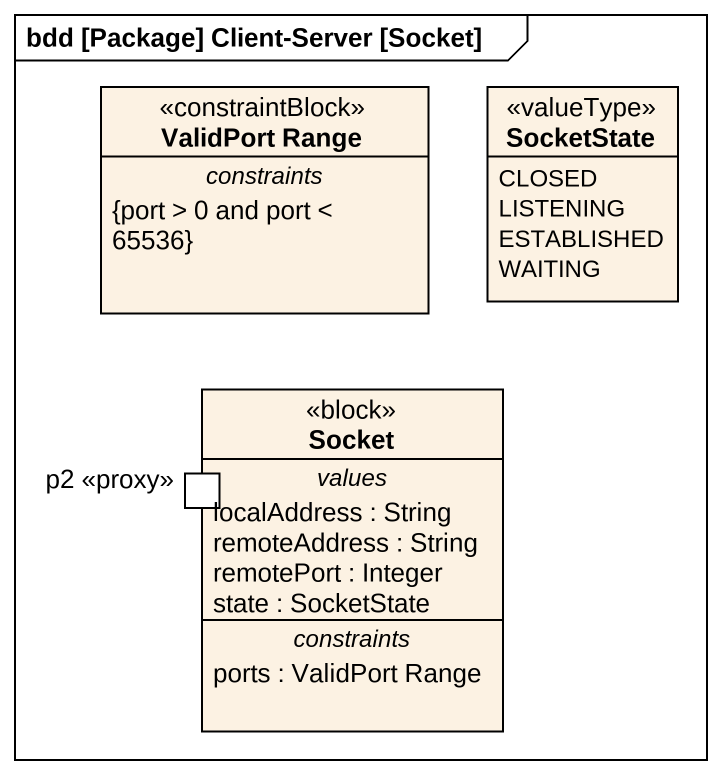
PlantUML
@startuml
mainframe bdd [Package] Client-Server [Socket]
hide circle
hide empty members
class "ValidPort Range" as ValidPort_Range <<constraintBlock>> {
  -- constraints --
  {port > 0 and port < 65536}
}
enum SocketState <<valueType>> {
  CLOSED
  LISTENING
  ESTABLISHED
  WAITING
}
class Socket <<block>> {
  -- values --
  localAddress : String
  remoteAddress : String
  remotePort : Integer
  state : SocketState
  -- constraints --
  ports : ValidPort Range
  -- ports --
  p2 <<proxy>>
}
@enduml
